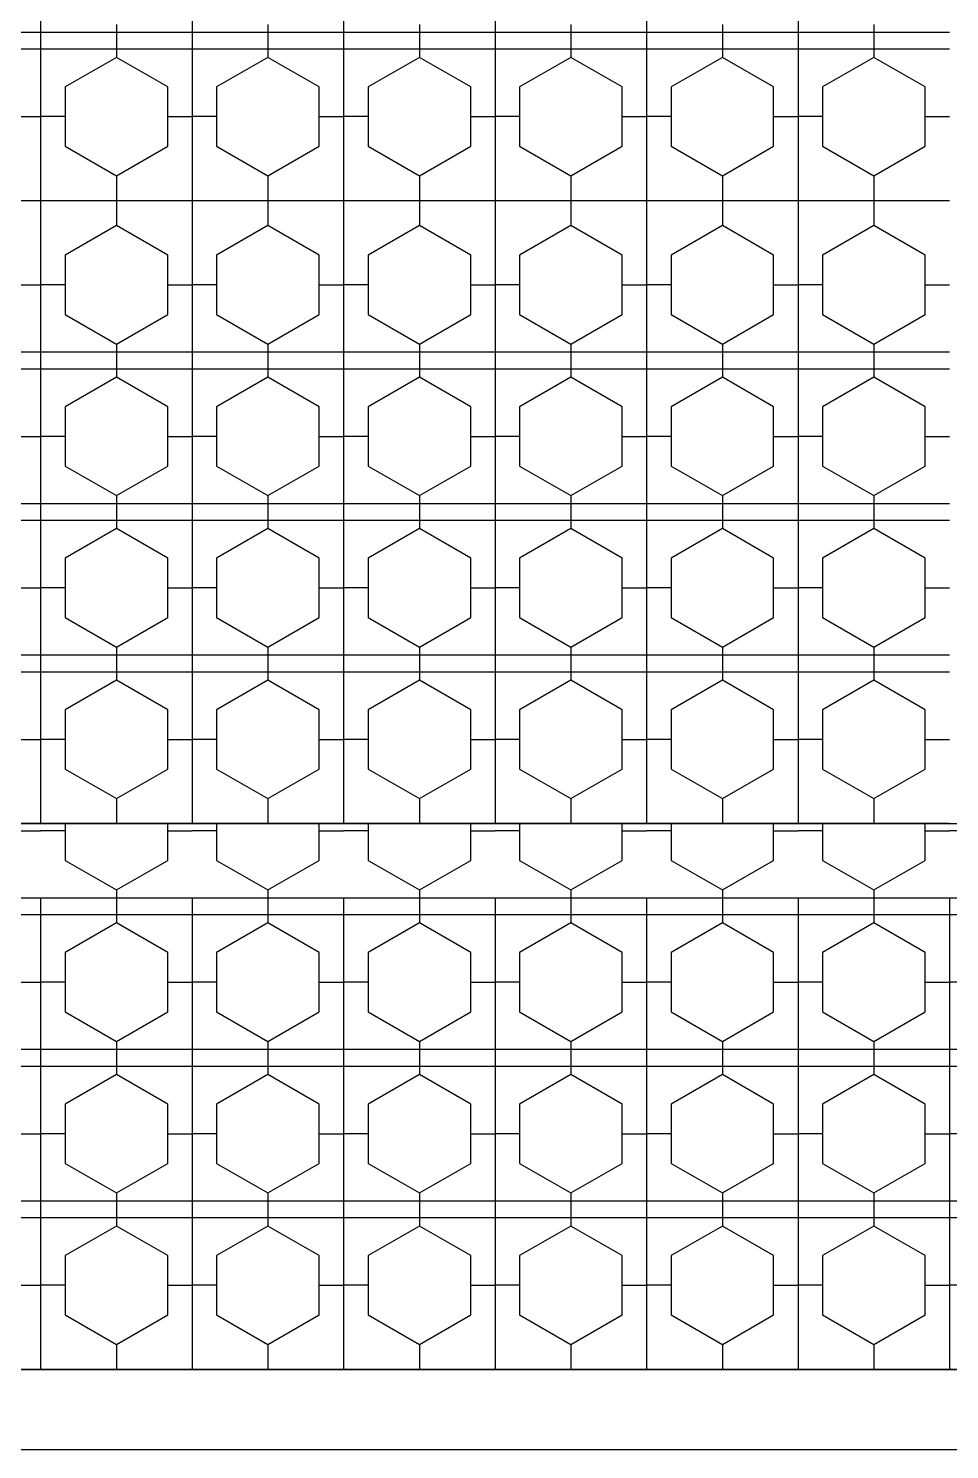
# Model space of a CAD drawing. Header units: metres. Extents: x -1744 to -758, y -4183 to -3914.
# Drawn here: x -841.11 to -838.484, y -4097.928 to -4093.877 of the extents above; entities that cross this region are included whole.
import ezdxf

# ---------------------------------------------------------------- set-up
doc = ezdxf.new("R2010")
doc.units = ezdxf.units.M
doc.layers.add('A-ID', color=11, linetype='Continuous')
doc.layers.add('WALL', color=7, linetype='Continuous')
doc.layers.add('by block', color=252, linetype='Continuous', lineweight=30)

# ---------------------------------------------------------------- blocks, each defined once
blk = doc.blocks.new('A$C1C9B1590')
at = {"layer": 'A-ID', "color": 250}
for p, q in [((764.4133, 89.5065), (764.4133, 89.0269)), ((764.4133, 89.5065), (764.4133, 89.0269)), ((764.8452, 89.5065), (764.8452, 89.0269)), ((764.8452, 89.5065), (764.8452, 89.0269)), ((765.277, 89.5065), (765.277, 89.0269)), ((765.277, 89.5065), (765.277, 89.0269)), ((765.7088, 89.5065), (765.7088, 89.0269)), ((765.7088, 89.5065), (765.7088, 89.0269)), ((766.1407, 89.5065), (766.1407, 89.0269)), ((766.1407, 89.5065), (766.1407, 89.0269)), ((766.5725, 89.5065), (766.5725, 89.0269)), ((766.5725, 89.5065), (766.5725, 89.0269)), ((764.4133, 89.0747), (763.9815, 89.0747)), ((764.8452, 89.0747), (764.4133, 89.0747)), ((764.4133, 89.0747), (764.4133, 88.5951)), ((764.4133, 89.0747), (764.4133, 88.5951)), ((764.6292, 89.0978), (764.6292, 89.0269)), ((764.6292, 89.0747), (764.6292, 89.0038)), ((765.277, 89.0747), (764.8452, 89.0747)), ((764.8452, 89.0747), (764.8452, 88.5951)), ((764.8452, 89.0747), (764.8452, 88.5951)), ((765.0611, 89.0978), (765.0611, 89.0269)), ((765.0611, 89.0747), (765.0611, 89.0038)), ((765.277, 89.0747), (765.277, 88.5951)), ((765.7088, 89.0747), (765.277, 89.0747)), ((765.277, 89.0747), (765.277, 88.5951)), ((765.4929, 89.0978), (765.4929, 89.0269)), ((765.4929, 89.0747), (765.4929, 89.0038)), ((765.7088, 89.0747), (765.7088, 88.5951)), ((766.1407, 89.0747), (765.7088, 89.0747)), ((765.7088, 89.0747), (765.7088, 88.5951)), ((765.9248, 89.0978), (765.9248, 89.0269)), ((765.9248, 89.0747), (765.9248, 89.0038)), ((766.5725, 89.0747), (766.1407, 89.0747)), ((766.1407, 89.0747), (766.1407, 88.5951)), ((766.1407, 89.0747), (766.1407, 88.5951)), ((766.3566, 89.0978), (766.3566, 89.0269)), ((766.3566, 89.0747), (766.3566, 89.0038)), ((766.5725, 89.0747), (766.5725, 88.5951)), ((766.5725, 89.0747), (766.5725, 88.5951)), ((767.0044, 89.0747), (766.5725, 89.0747)), ((766.7885, 89.0978), (766.7885, 89.0269)), ((766.7885, 89.0747), (766.7885, 89.0038)), ((764.4133, 89.0269), (763.9815, 89.0269)), ((764.8452, 89.0269), (764.4133, 89.0269)), ((764.6292, 89.0038), (764.483, 88.9193)), ((764.7755, 88.9193), (764.6292, 89.0038)), ((765.277, 89.0269), (764.8452, 89.0269)), ((765.0611, 89.0038), (764.9148, 88.9193)), ((765.2073, 88.9193), (765.0611, 89.0038)), ((765.7088, 89.0269), (765.277, 89.0269)), ((765.4929, 89.0038), (765.3466, 88.9193)), ((765.6392, 88.9193), (765.4929, 89.0038)), ((766.1407, 89.0269), (765.7088, 89.0269)), ((765.9248, 89.0038), (765.7785, 88.9193)), ((766.071, 88.9193), (765.9248, 89.0038)), ((766.5725, 89.0269), (766.1407, 89.0269)), ((766.3566, 89.0038), (766.2103, 88.9193)), ((766.5029, 88.9193), (766.3566, 89.0038)), ((767.0044, 89.0269), (766.5725, 89.0269)), ((766.7885, 89.0038), (766.6422, 88.9193)), ((766.9347, 88.9193), (766.7885, 89.0038)), ((764.483, 88.9193), (764.483, 88.7504)), ((764.7755, 88.7504), (764.7755, 88.9193)), ((764.9148, 88.9193), (764.9148, 88.7504)), ((765.2073, 88.7504), (765.2073, 88.9193)), ((765.3466, 88.9193), (765.3466, 88.7504)), ((765.6392, 88.7504), (765.6392, 88.9193)), ((765.7785, 88.9193), (765.7785, 88.7504)), ((766.071, 88.7504), (766.071, 88.9193)), ((766.2103, 88.9193), (766.2103, 88.7504)), ((766.5029, 88.7504), (766.5029, 88.9193)), ((766.6422, 88.9193), (766.6422, 88.7504)), ((766.9347, 88.7504), (766.9347, 88.9193)), ((764.3437, 88.8349), (764.4133, 88.8349)), ((764.483, 88.8349), (764.4133, 88.8349)), ((764.7755, 88.8349), (764.8452, 88.8349)), ((764.9148, 88.8349), (764.8452, 88.8349)), ((765.2073, 88.8349), (765.277, 88.8349)), ((765.3466, 88.8349), (765.277, 88.8349)), ((765.6392, 88.8349), (765.7088, 88.8349)), ((765.7785, 88.8349), (765.7088, 88.8349)), ((766.071, 88.8349), (766.1407, 88.8349)), ((766.2103, 88.8349), (766.1407, 88.8349)), ((766.5029, 88.8349), (766.5725, 88.8349)), ((766.6422, 88.8349), (766.5725, 88.8349)), ((766.9347, 88.8349), (767.0044, 88.8349)), ((764.483, 88.7504), (764.6292, 88.666)), ((764.6292, 88.666), (764.7755, 88.7504)), ((764.9148, 88.7504), (765.0611, 88.666)), ((765.0611, 88.666), (765.2073, 88.7504)), ((765.3466, 88.7504), (765.4929, 88.666)), ((765.4929, 88.666), (765.6392, 88.7504)), ((765.7785, 88.7504), (765.9248, 88.666)), ((765.9248, 88.666), (766.071, 88.7504)), ((766.2103, 88.7504), (766.3566, 88.666)), ((766.3566, 88.666), (766.5029, 88.7504)), ((766.6422, 88.7504), (766.7885, 88.666)), ((766.7885, 88.666), (766.9347, 88.7504)), ((764.6292, 88.666), (764.6292, 88.5951)), ((765.0611, 88.666), (765.0611, 88.5951)), ((765.4929, 88.666), (765.4929, 88.5951)), ((765.9248, 88.666), (765.9248, 88.5951)), ((766.3566, 88.666), (766.3566, 88.5951)), ((766.7885, 88.666), (766.7885, 88.5951)), ((764.4133, 88.5951), (763.9815, 88.5951)), ((764.4133, 88.5951), (763.9815, 88.5951)), ((764.4133, 88.5951), (764.4133, 88.1155)), ((764.8452, 88.5951), (764.4133, 88.5951)), ((764.4133, 88.5951), (764.4133, 88.1155)), ((764.8452, 88.5951), (764.4133, 88.5951)), ((764.6292, 88.5951), (764.6292, 88.5242)), ((765.277, 88.5951), (764.8452, 88.5951)), ((764.8452, 88.5951), (764.8452, 88.1155)), ((764.8452, 88.5951), (764.8452, 88.1155)), ((765.277, 88.5951), (764.8452, 88.5951)), ((765.0611, 88.5951), (765.0611, 88.5242)), ((765.277, 88.5951), (765.277, 88.1155)), ((765.7088, 88.5951), (765.277, 88.5951)), ((765.277, 88.5951), (765.277, 88.1155)), ((765.7088, 88.5951), (765.277, 88.5951)), ((765.4929, 88.5951), (765.4929, 88.5242)), ((765.7088, 88.5951), (765.7088, 88.1155)), ((765.7088, 88.5951), (765.7088, 88.1155)), ((766.1407, 88.5951), (765.7088, 88.5951)), ((766.1407, 88.5951), (765.7088, 88.5951)), ((765.9248, 88.5951), (765.9248, 88.5242)), ((766.1407, 88.5951), (766.1407, 88.1155)), ((766.5725, 88.5951), (766.1407, 88.5951)), ((766.1407, 88.5951), (766.1407, 88.1155)), ((766.5725, 88.5951), (766.1407, 88.5951)), ((766.3566, 88.5951), (766.3566, 88.5242)), ((767.0044, 88.5951), (766.5725, 88.5951)), ((766.5725, 88.5951), (766.5725, 88.1155)), ((766.5725, 88.5951), (766.5725, 88.1155)), ((767.0044, 88.5951), (766.5725, 88.5951)), ((766.7885, 88.5951), (766.7885, 88.5242)), ((764.6292, 88.5242), (764.483, 88.4398)), ((764.7755, 88.4398), (764.6292, 88.5242)), ((765.0611, 88.5242), (764.9148, 88.4398)), ((765.2073, 88.4398), (765.0611, 88.5242)), ((765.4929, 88.5242), (765.3466, 88.4398)), ((765.6392, 88.4398), (765.4929, 88.5242)), ((765.9248, 88.5242), (765.7785, 88.4398)), ((766.071, 88.4398), (765.9248, 88.5242)), ((766.3566, 88.5242), (766.2103, 88.4398)), ((766.5029, 88.4398), (766.3566, 88.5242)), ((766.7885, 88.5242), (766.6422, 88.4398)), ((766.9347, 88.4398), (766.7885, 88.5242)), ((764.483, 88.4398), (764.483, 88.2709)), ((764.7755, 88.2709), (764.7755, 88.4398)), ((764.9148, 88.4398), (764.9148, 88.2709)), ((765.2073, 88.2709), (765.2073, 88.4398)), ((765.3466, 88.4398), (765.3466, 88.2709)), ((765.6392, 88.2709), (765.6392, 88.4398)), ((765.7785, 88.4398), (765.7785, 88.2709)), ((766.071, 88.2709), (766.071, 88.4398)), ((766.2103, 88.4398), (766.2103, 88.2709)), ((766.5029, 88.2709), (766.5029, 88.4398)), ((766.6422, 88.4398), (766.6422, 88.2709)), ((766.9347, 88.2709), (766.9347, 88.4398)), ((764.3437, 88.3553), (764.4133, 88.3553)), ((764.483, 88.3553), (764.4133, 88.3553)), ((764.7755, 88.3553), (764.8452, 88.3553)), ((764.9148, 88.3553), (764.8452, 88.3553)), ((765.2073, 88.3553), (765.277, 88.3553)), ((765.3466, 88.3553), (765.277, 88.3553)), ((765.6392, 88.3553), (765.7088, 88.3553)), ((765.7785, 88.3553), (765.7088, 88.3553)), ((766.071, 88.3553), (766.1407, 88.3553)), ((766.2103, 88.3553), (766.1407, 88.3553)), ((766.5029, 88.3553), (766.5725, 88.3553)), ((766.6422, 88.3553), (766.5725, 88.3553)), ((766.9347, 88.3553), (767.0044, 88.3553)), ((764.483, 88.2709), (764.6292, 88.1864)), ((764.6292, 88.1864), (764.7755, 88.2709)), ((764.9148, 88.2709), (765.0611, 88.1864)), ((765.0611, 88.1864), (765.2073, 88.2709)), ((765.3466, 88.2709), (765.4929, 88.1864)), ((765.4929, 88.1864), (765.6392, 88.2709)), ((765.7785, 88.2709), (765.9248, 88.1864)), ((765.9248, 88.1864), (766.071, 88.2709)), ((766.2103, 88.2709), (766.3566, 88.1864)), ((766.3566, 88.1864), (766.5029, 88.2709)), ((766.6422, 88.2709), (766.7885, 88.1864)), ((766.7885, 88.1864), (766.9347, 88.2709)), ((764.6292, 88.1864), (764.6292, 88.1155)), ((765.0611, 88.1864), (765.0611, 88.1155)), ((765.4929, 88.1864), (765.4929, 88.1155)), ((765.9248, 88.1864), (765.9248, 88.1155)), ((766.3566, 88.1864), (766.3566, 88.1155)), ((766.7885, 88.1864), (766.7885, 88.1155)), ((764.4133, 88.1632), (763.9815, 88.1632)), ((764.4133, 88.1632), (764.4133, 87.6837)), ((764.4133, 88.1632), (764.4133, 87.6837)), ((764.8452, 88.1632), (764.4133, 88.1632)), ((764.6292, 88.1632), (764.6292, 88.0924)), ((764.8452, 88.1632), (764.8452, 87.6837)), ((764.8452, 88.1632), (764.8452, 87.6837)), ((765.277, 88.1632), (764.8452, 88.1632)), ((765.0611, 88.1632), (765.0611, 88.0924)), ((765.7088, 88.1632), (765.277, 88.1632)), ((765.277, 88.1632), (765.277, 87.6837)), ((765.277, 88.1632), (765.277, 87.6837)), ((765.4929, 88.1632), (765.4929, 88.0924)), ((766.1407, 88.1632), (765.7088, 88.1632)), ((765.7088, 88.1632), (765.7088, 87.6837)), ((765.7088, 88.1632), (765.7088, 87.6837)), ((765.9248, 88.1632), (765.9248, 88.0924)), ((766.5725, 88.1632), (766.1407, 88.1632)), ((766.1407, 88.1632), (766.1407, 87.6837)), ((766.1407, 88.1632), (766.1407, 87.6837)), ((766.3566, 88.1632), (766.3566, 88.0924)), ((766.5725, 88.1632), (766.5725, 87.6837)), ((767.0044, 88.1632), (766.5725, 88.1632)), ((766.5725, 88.1632), (766.5725, 87.6837)), ((766.7885, 88.1632), (766.7885, 88.0924)), ((764.4133, 88.1155), (763.9815, 88.1155)), ((764.8452, 88.1155), (764.4133, 88.1155)), ((765.277, 88.1155), (764.8452, 88.1155)), ((765.7088, 88.1155), (765.277, 88.1155)), ((766.1407, 88.1155), (765.7088, 88.1155)), ((766.5725, 88.1155), (766.1407, 88.1155)), ((767.0044, 88.1155), (766.5725, 88.1155)), ((764.6292, 88.0924), (764.483, 88.0079)), ((764.7755, 88.0079), (764.6292, 88.0924)), ((765.0611, 88.0924), (764.9148, 88.0079)), ((765.2073, 88.0079), (765.0611, 88.0924)), ((765.4929, 88.0924), (765.3466, 88.0079)), ((765.6392, 88.0079), (765.4929, 88.0924)), ((765.9248, 88.0924), (765.7785, 88.0079)), ((766.071, 88.0079), (765.9248, 88.0924)), ((766.3566, 88.0924), (766.2103, 88.0079)), ((766.5029, 88.0079), (766.3566, 88.0924)), ((766.7885, 88.0924), (766.6422, 88.0079)), ((766.9347, 88.0079), (766.7885, 88.0924)), ((764.483, 88.0079), (764.483, 87.839)), ((764.7755, 87.839), (764.7755, 88.0079)), ((764.9148, 88.0079), (764.9148, 87.839)), ((765.2073, 87.839), (765.2073, 88.0079)), ((765.3466, 88.0079), (765.3466, 87.839)), ((765.6392, 87.839), (765.6392, 88.0079)), ((765.7785, 88.0079), (765.7785, 87.839)), ((766.071, 87.839), (766.071, 88.0079)), ((766.2103, 88.0079), (766.2103, 87.839)), ((766.5029, 87.839), (766.5029, 88.0079)), ((766.6422, 88.0079), (766.6422, 87.839)), ((766.9347, 87.839), (766.9347, 88.0079)), ((764.3437, 87.9235), (764.4133, 87.9235)), ((764.483, 87.9235), (764.4133, 87.9235)), ((764.7755, 87.9235), (764.8452, 87.9235)), ((764.9148, 87.9235), (764.8452, 87.9235)), ((765.2073, 87.9235), (765.277, 87.9235)), ((765.3466, 87.9235), (765.277, 87.9235)), ((765.6392, 87.9235), (765.7088, 87.9235)), ((765.7785, 87.9235), (765.7088, 87.9235)), ((766.071, 87.9235), (766.1407, 87.9235)), ((766.2103, 87.9235), (766.1407, 87.9235)), ((766.5029, 87.9235), (766.5725, 87.9235)), ((766.6422, 87.9235), (766.5725, 87.9235)), ((766.9347, 87.9235), (767.0044, 87.9235)), ((764.483, 87.839), (764.6292, 87.7546)), ((764.6292, 87.7546), (764.7755, 87.839)), ((764.9148, 87.839), (765.0611, 87.7546)), ((765.0611, 87.7546), (765.2073, 87.839)), ((765.3466, 87.839), (765.4929, 87.7546)), ((765.4929, 87.7546), (765.6392, 87.839)), ((765.7785, 87.839), (765.9248, 87.7546)), ((765.9248, 87.7546), (766.071, 87.839)), ((766.2103, 87.839), (766.3566, 87.7546)), ((766.3566, 87.7546), (766.5029, 87.839)), ((766.6422, 87.839), (766.7885, 87.7546)), ((766.7885, 87.7546), (766.9347, 87.839)), ((764.6292, 87.7546), (764.6292, 87.6837)), ((765.0611, 87.7546), (765.0611, 87.6837)), ((765.4929, 87.7546), (765.4929, 87.6837)), ((765.9248, 87.7546), (765.9248, 87.6837)), ((766.3566, 87.7546), (766.3566, 87.6837)), ((766.7885, 87.7546), (766.7885, 87.6837)), ((764.4133, 87.7314), (763.9815, 87.7314)), ((764.4133, 87.7314), (764.4133, 87.2518)), ((764.8452, 87.7314), (764.4133, 87.7314)), ((764.4133, 87.7314), (764.4133, 87.2518)), ((764.6292, 87.7314), (764.6292, 87.6605)), ((764.8452, 87.7314), (764.8452, 87.2518)), ((765.277, 87.7314), (764.8452, 87.7314)), ((764.8452, 87.7314), (764.8452, 87.2518)), ((765.0611, 87.7314), (765.0611, 87.6605)), ((765.277, 87.7314), (765.277, 87.2518)), ((765.277, 87.7314), (765.277, 87.2518)), ((765.7088, 87.7314), (765.277, 87.7314)), ((765.4929, 87.7314), (765.4929, 87.6605)), ((765.7088, 87.7314), (765.7088, 87.2518)), ((765.7088, 87.7314), (765.7088, 87.2518)), ((766.1407, 87.7314), (765.7088, 87.7314)), ((765.9248, 87.7314), (765.9248, 87.6605)), ((766.5725, 87.7314), (766.1407, 87.7314)), ((766.1407, 87.7314), (766.1407, 87.2518)), ((766.1407, 87.7314), (766.1407, 87.2518)), ((766.3566, 87.7314), (766.3566, 87.6605)), ((766.5725, 87.7314), (766.5725, 87.2518)), ((767.0044, 87.7314), (766.5725, 87.7314)), ((766.5725, 87.7314), (766.5725, 87.2518)), ((766.7885, 87.7314), (766.7885, 87.6605)), ((764.4133, 87.6837), (763.9815, 87.6837)), ((764.8452, 87.6837), (764.4133, 87.6837)), ((764.6292, 87.6605), (764.483, 87.5761)), ((764.7755, 87.5761), (764.6292, 87.6605)), ((765.277, 87.6837), (764.8452, 87.6837)), ((765.0611, 87.6605), (764.9148, 87.5761)), ((765.2073, 87.5761), (765.0611, 87.6605)), ((765.7088, 87.6837), (765.277, 87.6837)), ((765.4929, 87.6605), (765.3466, 87.5761)), ((765.6392, 87.5761), (765.4929, 87.6605)), ((766.1407, 87.6837), (765.7088, 87.6837)), ((765.9248, 87.6605), (765.7785, 87.5761)), ((766.071, 87.5761), (765.9248, 87.6605)), ((766.5725, 87.6837), (766.1407, 87.6837)), ((766.3566, 87.6605), (766.2103, 87.5761)), ((766.5029, 87.5761), (766.3566, 87.6605)), ((767.0044, 87.6837), (766.5725, 87.6837)), ((766.7885, 87.6605), (766.6422, 87.5761)), ((766.9347, 87.5761), (766.7885, 87.6605)), ((764.483, 87.5761), (764.483, 87.4072)), ((764.7755, 87.4072), (764.7755, 87.5761)), ((764.9148, 87.5761), (764.9148, 87.4072)), ((765.2073, 87.4072), (765.2073, 87.5761)), ((765.3466, 87.5761), (765.3466, 87.4072)), ((765.6392, 87.4072), (765.6392, 87.5761)), ((765.7785, 87.5761), (765.7785, 87.4072)), ((766.071, 87.4072), (766.071, 87.5761)), ((766.2103, 87.5761), (766.2103, 87.4072)), ((766.5029, 87.4072), (766.5029, 87.5761)), ((766.6422, 87.5761), (766.6422, 87.4072)), ((766.9347, 87.4072), (766.9347, 87.5761)), ((764.3437, 87.4916), (764.4133, 87.4916)), ((764.483, 87.4916), (764.4133, 87.4916)), ((764.7755, 87.4916), (764.8452, 87.4916)), ((764.9148, 87.4916), (764.8452, 87.4916)), ((765.2073, 87.4916), (765.277, 87.4916)), ((765.3466, 87.4916), (765.277, 87.4916)), ((765.6392, 87.4916), (765.7088, 87.4916)), ((765.7785, 87.4916), (765.7088, 87.4916)), ((766.071, 87.4916), (766.1407, 87.4916)), ((766.2103, 87.4916), (766.1407, 87.4916)), ((766.5029, 87.4916), (766.5725, 87.4916)), ((766.6422, 87.4916), (766.5725, 87.4916)), ((766.9347, 87.4916), (767.0044, 87.4916)), ((764.483, 87.4072), (764.6292, 87.3227)), ((764.6292, 87.3227), (764.7755, 87.4072)), ((764.9148, 87.4072), (765.0611, 87.3227)), ((765.0611, 87.3227), (765.2073, 87.4072)), ((765.3466, 87.4072), (765.4929, 87.3227)), ((765.4929, 87.3227), (765.6392, 87.4072)), ((765.7785, 87.4072), (765.9248, 87.3227)), ((765.9248, 87.3227), (766.071, 87.4072)), ((766.2103, 87.4072), (766.3566, 87.3227)), ((766.3566, 87.3227), (766.5029, 87.4072)), ((766.6422, 87.4072), (766.7885, 87.3227)), ((766.7885, 87.3227), (766.9347, 87.4072)), ((764.4133, 87.2996), (763.9815, 87.2996)), ((764.4133, 87.2996), (764.4133, 86.82)), ((764.4133, 87.2996), (764.4133, 86.82)), ((764.8452, 87.2996), (764.4133, 87.2996)), ((764.6292, 87.3227), (764.6292, 87.2518)), ((764.6292, 87.2996), (764.6292, 87.2287)), ((764.8452, 87.2996), (764.8452, 86.82)), ((765.277, 87.2996), (764.8452, 87.2996)), ((764.8452, 87.2996), (764.8452, 86.82)), ((765.0611, 87.3227), (765.0611, 87.2518)), ((765.0611, 87.2996), (765.0611, 87.2287)), ((765.277, 87.2996), (765.277, 86.82)), ((765.7088, 87.2996), (765.277, 87.2996)), ((765.277, 87.2996), (765.277, 86.82)), ((765.4929, 87.3227), (765.4929, 87.2518)), ((765.4929, 87.2996), (765.4929, 87.2287)), ((766.1407, 87.2996), (765.7088, 87.2996)), ((765.7088, 87.2996), (765.7088, 86.82)), ((765.7088, 87.2996), (765.7088, 86.82)), ((765.9248, 87.3227), (765.9248, 87.2518)), ((765.9248, 87.2996), (765.9248, 87.2287)), ((766.5725, 87.2996), (766.1407, 87.2996)), ((766.1407, 87.2996), (766.1407, 86.82)), ((766.1407, 87.2996), (766.1407, 86.82)), ((766.3566, 87.3227), (766.3566, 87.2518)), ((766.3566, 87.2996), (766.3566, 87.2287)), ((766.5725, 87.2996), (766.5725, 86.82)), ((766.5725, 87.2996), (766.5725, 86.82)), ((767.0044, 87.2996), (766.5725, 87.2996)), ((766.7885, 87.3227), (766.7885, 87.2518)), ((766.7885, 87.2996), (766.7885, 87.2287)), ((764.4133, 87.2518), (763.9815, 87.2518)), ((764.8452, 87.2518), (764.4133, 87.2518)), ((765.277, 87.2518), (764.8452, 87.2518)), ((765.7088, 87.2518), (765.277, 87.2518)), ((766.1407, 87.2518), (765.7088, 87.2518)), ((766.5725, 87.2518), (766.1407, 87.2518)), ((767.0044, 87.2518), (766.5725, 87.2518)), ((764.6292, 87.2287), (764.483, 87.1442)), ((764.7755, 87.1442), (764.6292, 87.2287)), ((765.0611, 87.2287), (764.9148, 87.1442)), ((765.2073, 87.1442), (765.0611, 87.2287)), ((765.4929, 87.2287), (765.3466, 87.1442)), ((765.6392, 87.1442), (765.4929, 87.2287)), ((765.9248, 87.2287), (765.7785, 87.1442)), ((766.071, 87.1442), (765.9248, 87.2287)), ((766.3566, 87.2287), (766.2103, 87.1442)), ((766.5029, 87.1442), (766.3566, 87.2287)), ((766.7885, 87.2287), (766.6422, 87.1442)), ((766.9347, 87.1442), (766.7885, 87.2287)), ((764.483, 87.1442), (764.483, 86.9753)), ((764.7755, 86.9753), (764.7755, 87.1442)), ((764.9148, 87.1442), (764.9148, 86.9753)), ((765.2073, 86.9753), (765.2073, 87.1442)), ((765.3466, 87.1442), (765.3466, 86.9753)), ((765.6392, 86.9753), (765.6392, 87.1442)), ((765.7785, 87.1442), (765.7785, 86.9753)), ((766.071, 86.9753), (766.071, 87.1442)), ((766.2103, 87.1442), (766.2103, 86.9753)), ((766.5029, 86.9753), (766.5029, 87.1442)), ((766.6422, 87.1442), (766.6422, 86.9753)), ((766.9347, 86.9753), (766.9347, 87.1442)), ((764.3437, 87.0598), (764.4133, 87.0598)), ((764.483, 87.0598), (764.4133, 87.0598)), ((764.7755, 87.0598), (764.8452, 87.0598)), ((764.9148, 87.0598), (764.8452, 87.0598)), ((765.2073, 87.0598), (765.277, 87.0598)), ((765.3466, 87.0598), (765.277, 87.0598)), ((765.6392, 87.0598), (765.7088, 87.0598)), ((765.7785, 87.0598), (765.7088, 87.0598)), ((766.071, 87.0598), (766.1407, 87.0598)), ((766.2103, 87.0598), (766.1407, 87.0598)), ((766.5029, 87.0598), (766.5725, 87.0598)), ((766.6422, 87.0598), (766.5725, 87.0598)), ((766.9347, 87.0598), (767.0044, 87.0598)), ((764.483, 86.9753), (764.6292, 86.8909)), ((764.6292, 86.8909), (764.7755, 86.9753)), ((764.9148, 86.9753), (765.0611, 86.8909)), ((765.0611, 86.8909), (765.2073, 86.9753)), ((765.3466, 86.9753), (765.4929, 86.8909)), ((765.4929, 86.8909), (765.6392, 86.9753)), ((765.7785, 86.9753), (765.9248, 86.8909)), ((765.9248, 86.8909), (766.071, 86.9753)), ((766.2103, 86.9753), (766.3566, 86.8909)), ((766.3566, 86.8909), (766.5029, 86.9753)), ((766.6422, 86.9753), (766.7885, 86.8909)), ((766.7885, 86.8909), (766.9347, 86.9753)), ((764.6292, 86.8909), (764.6292, 86.82)), ((765.0611, 86.8909), (765.0611, 86.82)), ((765.4929, 86.8909), (765.4929, 86.82)), ((765.9248, 86.8909), (765.9248, 86.82)), ((766.3566, 86.8909), (766.3566, 86.82)), ((766.7885, 86.8909), (766.7885, 86.82)), ((764.4133, 86.82), (763.9815, 86.82)), ((764.8452, 86.82), (764.4133, 86.82)), ((764.483, 86.82), (764.483, 86.7151)), ((764.7755, 86.7151), (764.7755, 86.82)), ((765.277, 86.82), (764.8452, 86.82)), ((764.9148, 86.82), (764.9148, 86.7151)), ((765.2073, 86.7151), (765.2073, 86.82)), ((765.7088, 86.82), (765.277, 86.82)), ((765.3466, 86.82), (765.3466, 86.7151)), ((765.6392, 86.7151), (765.6392, 86.82)), ((766.1407, 86.82), (765.7088, 86.82)), ((765.7785, 86.82), (765.7785, 86.7151)), ((766.071, 86.7151), (766.071, 86.82)), ((766.5725, 86.82), (766.1407, 86.82)), ((766.2103, 86.82), (766.2103, 86.7151)), ((766.5029, 86.7151), (766.5029, 86.82)), ((767.0044, 86.82), (766.5725, 86.82)), ((766.6422, 86.82), (766.6422, 86.7151)), ((766.9347, 86.7151), (766.9347, 86.82)), ((764.3437, 86.7996), (764.4133, 86.7996)), ((764.483, 86.7996), (764.4133, 86.7996)), ((764.7755, 86.7996), (764.8452, 86.7996)), ((764.9148, 86.7996), (764.8452, 86.7996)), ((765.2073, 86.7996), (765.277, 86.7996)), ((765.3466, 86.7996), (765.277, 86.7996)), ((765.6392, 86.7996), (765.7088, 86.7996)), ((765.7785, 86.7996), (765.7088, 86.7996)), ((766.071, 86.7996), (766.1407, 86.7996)), ((766.2103, 86.7996), (766.1407, 86.7996)), ((766.5029, 86.7996), (766.5725, 86.7996)), ((766.6422, 86.7996), (766.5725, 86.7996)), ((766.9347, 86.7996), (767.0044, 86.7996)), ((767.074, 86.7996), (767.0044, 86.7996)), ((764.483, 86.7151), (764.6292, 86.6307)), ((764.6292, 86.6307), (764.7755, 86.7151)), ((764.9148, 86.7151), (765.0611, 86.6307)), ((765.0611, 86.6307), (765.2073, 86.7151)), ((765.3466, 86.7151), (765.4929, 86.6307)), ((765.4929, 86.6307), (765.6392, 86.7151)), ((765.7785, 86.7151), (765.9248, 86.6307)), ((765.9248, 86.6307), (766.071, 86.7151)), ((766.2103, 86.7151), (766.3566, 86.6307)), ((766.3566, 86.6307), (766.5029, 86.7151)), ((766.6422, 86.7151), (766.7885, 86.6307)), ((766.7885, 86.6307), (766.9347, 86.7151)), ((764.4133, 86.6075), (763.9815, 86.6075)), ((764.4133, 86.6075), (764.4133, 86.1279)), ((764.4133, 86.6075), (764.4133, 86.1279)), ((764.8452, 86.6075), (764.4133, 86.6075)), ((764.6292, 86.6307), (764.6292, 86.5598)), ((764.6292, 86.6075), (764.6292, 86.5366)), ((764.8452, 86.6075), (764.8452, 86.1279)), ((764.8452, 86.6075), (764.8452, 86.1279)), ((765.277, 86.6075), (764.8452, 86.6075)), ((765.0611, 86.6307), (765.0611, 86.5598)), ((765.0611, 86.6075), (765.0611, 86.5366)), ((765.7088, 86.6075), (765.277, 86.6075)), ((765.277, 86.6075), (765.277, 86.1279)), ((765.277, 86.6075), (765.277, 86.1279)), ((765.4929, 86.6307), (765.4929, 86.5598)), ((765.4929, 86.6075), (765.4929, 86.5366)), ((766.1407, 86.6075), (765.7088, 86.6075)), ((765.7088, 86.6075), (765.7088, 86.1279)), ((765.7088, 86.6075), (765.7088, 86.1279)), ((765.9248, 86.6307), (765.9248, 86.5598)), ((765.9248, 86.6075), (765.9248, 86.5366)), ((766.5725, 86.6075), (766.1407, 86.6075)), ((766.1407, 86.6075), (766.1407, 86.1279)), ((766.1407, 86.6075), (766.1407, 86.1279)), ((766.3566, 86.6307), (766.3566, 86.5598)), ((766.3566, 86.6075), (766.3566, 86.5366)), ((766.5725, 86.6075), (766.5725, 86.1279)), ((767.0044, 86.6075), (766.5725, 86.6075)), ((766.5725, 86.6075), (766.5725, 86.1279)), ((766.7885, 86.6307), (766.7885, 86.5598)), ((766.7885, 86.6075), (766.7885, 86.5366)), ((767.0044, 86.6075), (767.0044, 86.1279)), ((767.0044, 86.6075), (767.0044, 86.1279)), ((767.4362, 86.6075), (767.0044, 86.6075)), ((764.4133, 86.5598), (763.9815, 86.5598)), ((764.8452, 86.5598), (764.4133, 86.5598)), ((764.6292, 86.5366), (764.483, 86.4522)), ((764.7755, 86.4522), (764.6292, 86.5366)), ((765.277, 86.5598), (764.8452, 86.5598)), ((765.0611, 86.5366), (764.9148, 86.4522)), ((765.2073, 86.4522), (765.0611, 86.5366)), ((765.7088, 86.5598), (765.277, 86.5598)), ((765.4929, 86.5366), (765.3466, 86.4522)), ((765.6392, 86.4522), (765.4929, 86.5366)), ((766.1407, 86.5598), (765.7088, 86.5598)), ((765.9248, 86.5366), (765.7785, 86.4522)), ((766.071, 86.4522), (765.9248, 86.5366)), ((766.5725, 86.5598), (766.1407, 86.5598)), ((766.3566, 86.5366), (766.2103, 86.4522)), ((766.5029, 86.4522), (766.3566, 86.5366)), ((767.0044, 86.5598), (766.5725, 86.5598)), ((766.7885, 86.5366), (766.6422, 86.4522)), ((766.9347, 86.4522), (766.7885, 86.5366)), ((767.4362, 86.5598), (767.0044, 86.5598)), ((764.483, 86.4522), (764.483, 86.2833)), ((764.7755, 86.2833), (764.7755, 86.4522)), ((764.9148, 86.4522), (764.9148, 86.2833)), ((765.2073, 86.2833), (765.2073, 86.4522)), ((765.3466, 86.4522), (765.3466, 86.2833)), ((765.6392, 86.2833), (765.6392, 86.4522)), ((765.7785, 86.4522), (765.7785, 86.2833)), ((766.071, 86.2833), (766.071, 86.4522)), ((766.2103, 86.4522), (766.2103, 86.2833)), ((766.5029, 86.2833), (766.5029, 86.4522)), ((766.6422, 86.4522), (766.6422, 86.2833)), ((766.9347, 86.2833), (766.9347, 86.4522)), ((764.3437, 86.3677), (764.4133, 86.3677)), ((764.483, 86.3677), (764.4133, 86.3677)), ((764.7755, 86.3677), (764.8452, 86.3677)), ((764.9148, 86.3677), (764.8452, 86.3677)), ((765.2073, 86.3677), (765.277, 86.3677)), ((765.3466, 86.3677), (765.277, 86.3677)), ((765.6392, 86.3677), (765.7088, 86.3677)), ((765.7785, 86.3677), (765.7088, 86.3677)), ((766.071, 86.3677), (766.1407, 86.3677)), ((766.2103, 86.3677), (766.1407, 86.3677)), ((766.5029, 86.3677), (766.5725, 86.3677)), ((766.6422, 86.3677), (766.5725, 86.3677)), ((766.9347, 86.3677), (767.0044, 86.3677)), ((767.074, 86.3677), (767.0044, 86.3677)), ((764.483, 86.2833), (764.6292, 86.1988)), ((764.6292, 86.1988), (764.7755, 86.2833)), ((764.9148, 86.2833), (765.0611, 86.1988)), ((765.0611, 86.1988), (765.2073, 86.2833)), ((765.3466, 86.2833), (765.4929, 86.1988)), ((765.4929, 86.1988), (765.6392, 86.2833)), ((765.7785, 86.2833), (765.9248, 86.1988)), ((765.9248, 86.1988), (766.071, 86.2833)), ((766.2103, 86.2833), (766.3566, 86.1988)), ((766.3566, 86.1988), (766.5029, 86.2833)), ((766.6422, 86.2833), (766.7885, 86.1988)), ((766.7885, 86.1988), (766.9347, 86.2833)), ((764.6292, 86.1988), (764.6292, 86.1279)), ((765.0611, 86.1988), (765.0611, 86.1279)), ((765.4929, 86.1988), (765.4929, 86.1279)), ((765.9248, 86.1988), (765.9248, 86.1279)), ((766.3566, 86.1988), (766.3566, 86.1279)), ((766.7885, 86.1988), (766.7885, 86.1279)), ((764.4133, 86.1757), (763.9815, 86.1757)), ((764.4133, 86.1757), (764.4133, 85.6961)), ((764.8452, 86.1757), (764.4133, 86.1757)), ((764.4133, 86.1757), (764.4133, 85.6961)), ((764.6292, 86.1757), (764.6292, 86.1048)), ((764.8452, 86.1757), (764.8452, 85.6961)), ((765.277, 86.1757), (764.8452, 86.1757)), ((764.8452, 86.1757), (764.8452, 85.6961)), ((765.0611, 86.1757), (765.0611, 86.1048)), ((765.277, 86.1757), (765.277, 85.6961)), ((765.277, 86.1757), (765.277, 85.6961)), ((765.7088, 86.1757), (765.277, 86.1757)), ((765.4929, 86.1757), (765.4929, 86.1048)), ((765.7088, 86.1757), (765.7088, 85.6961)), ((765.7088, 86.1757), (765.7088, 85.6961)), ((766.1407, 86.1757), (765.7088, 86.1757)), ((765.9248, 86.1757), (765.9248, 86.1048)), ((766.5725, 86.1757), (766.1407, 86.1757)), ((766.1407, 86.1757), (766.1407, 85.6961)), ((766.1407, 86.1757), (766.1407, 85.6961)), ((766.3566, 86.1757), (766.3566, 86.1048)), ((766.5725, 86.1757), (766.5725, 85.6961)), ((767.0044, 86.1757), (766.5725, 86.1757)), ((766.5725, 86.1757), (766.5725, 85.6961)), ((766.7885, 86.1757), (766.7885, 86.1048)), ((767.0044, 86.1757), (767.0044, 85.6961)), ((767.4362, 86.1757), (767.0044, 86.1757)), ((767.0044, 86.1757), (767.0044, 85.6961)), ((764.4133, 86.1279), (763.9815, 86.1279)), ((764.8452, 86.1279), (764.4133, 86.1279)), ((765.277, 86.1279), (764.8452, 86.1279)), ((765.7088, 86.1279), (765.277, 86.1279)), ((766.1407, 86.1279), (765.7088, 86.1279)), ((766.5725, 86.1279), (766.1407, 86.1279)), ((767.0044, 86.1279), (766.5725, 86.1279)), ((767.4362, 86.1279), (767.0044, 86.1279)), ((764.6292, 86.1048), (764.483, 86.0203)), ((764.7755, 86.0203), (764.6292, 86.1048)), ((765.0611, 86.1048), (764.9148, 86.0203)), ((765.2073, 86.0203), (765.0611, 86.1048)), ((765.4929, 86.1048), (765.3466, 86.0203)), ((765.6392, 86.0203), (765.4929, 86.1048)), ((765.9248, 86.1048), (765.7785, 86.0203)), ((766.071, 86.0203), (765.9248, 86.1048)), ((766.3566, 86.1048), (766.2103, 86.0203)), ((766.5029, 86.0203), (766.3566, 86.1048)), ((766.7885, 86.1048), (766.6422, 86.0203)), ((766.9347, 86.0203), (766.7885, 86.1048)), ((764.483, 86.0203), (764.483, 85.8514)), ((764.7755, 85.8514), (764.7755, 86.0203)), ((764.9148, 86.0203), (764.9148, 85.8514)), ((765.2073, 85.8514), (765.2073, 86.0203)), ((765.3466, 86.0203), (765.3466, 85.8514)), ((765.6392, 85.8514), (765.6392, 86.0203)), ((765.7785, 86.0203), (765.7785, 85.8514)), ((766.071, 85.8514), (766.071, 86.0203)), ((766.2103, 86.0203), (766.2103, 85.8514)), ((766.5029, 85.8514), (766.5029, 86.0203)), ((766.6422, 86.0203), (766.6422, 85.8514)), ((766.9347, 85.8514), (766.9347, 86.0203)), ((764.3437, 85.9359), (764.4133, 85.9359)), ((764.483, 85.9359), (764.4133, 85.9359)), ((764.7755, 85.9359), (764.8452, 85.9359)), ((764.9148, 85.9359), (764.8452, 85.9359)), ((765.2073, 85.9359), (765.277, 85.9359)), ((765.3466, 85.9359), (765.277, 85.9359)), ((765.6392, 85.9359), (765.7088, 85.9359)), ((765.7785, 85.9359), (765.7088, 85.9359)), ((766.071, 85.9359), (766.1407, 85.9359)), ((766.2103, 85.9359), (766.1407, 85.9359)), ((766.5029, 85.9359), (766.5725, 85.9359)), ((766.6422, 85.9359), (766.5725, 85.9359)), ((766.9347, 85.9359), (767.0044, 85.9359)), ((767.074, 85.9359), (767.0044, 85.9359)), ((764.483, 85.8514), (764.6292, 85.767)), ((764.6292, 85.767), (764.7755, 85.8514)), ((764.9148, 85.8514), (765.0611, 85.767)), ((765.0611, 85.767), (765.2073, 85.8514)), ((765.3466, 85.8514), (765.4929, 85.767)), ((765.4929, 85.767), (765.6392, 85.8514)), ((765.7785, 85.8514), (765.9248, 85.767)), ((765.9248, 85.767), (766.071, 85.8514)), ((766.2103, 85.8514), (766.3566, 85.767)), ((766.3566, 85.767), (766.5029, 85.8514)), ((766.6422, 85.8514), (766.7885, 85.767)), ((766.7885, 85.767), (766.9347, 85.8514)), ((764.6292, 85.767), (764.6292, 85.6961)), ((765.0611, 85.767), (765.0611, 85.6961)), ((765.4929, 85.767), (765.4929, 85.6961)), ((765.9248, 85.767), (765.9248, 85.6961)), ((766.3566, 85.767), (766.3566, 85.6961)), ((766.7885, 85.767), (766.7885, 85.6961)), ((764.4133, 85.7438), (763.9815, 85.7438)), ((764.4133, 85.7438), (764.4133, 85.2643)), ((764.4133, 85.7438), (764.4133, 85.2643)), ((764.8452, 85.7438), (764.4133, 85.7438)), ((764.6292, 85.7438), (764.6292, 85.6729)), ((764.8452, 85.7438), (764.8452, 85.2643)), ((765.277, 85.7438), (764.8452, 85.7438)), ((764.8452, 85.7438), (764.8452, 85.2643)), ((765.0611, 85.7438), (765.0611, 85.6729)), ((765.277, 85.7438), (765.277, 85.2643)), ((765.7088, 85.7438), (765.277, 85.7438)), ((765.277, 85.7438), (765.277, 85.2643)), ((765.4929, 85.7438), (765.4929, 85.6729)), ((766.1407, 85.7438), (765.7088, 85.7438)), ((765.7088, 85.7438), (765.7088, 85.2643)), ((765.7088, 85.7438), (765.7088, 85.2643)), ((765.9248, 85.7438), (765.9248, 85.6729)), ((766.5725, 85.7438), (766.1407, 85.7438)), ((766.1407, 85.7438), (766.1407, 85.2643)), ((766.1407, 85.7438), (766.1407, 85.2643)), ((766.3566, 85.7438), (766.3566, 85.6729)), ((766.5725, 85.7438), (766.5725, 85.2643)), ((766.5725, 85.7438), (766.5725, 85.2643)), ((767.0044, 85.7438), (766.5725, 85.7438)), ((766.7885, 85.7438), (766.7885, 85.6729)), ((767.4362, 85.7438), (767.0044, 85.7438)), ((767.0044, 85.7438), (767.0044, 85.2643)), ((767.0044, 85.7438), (767.0044, 85.2643)), ((764.4133, 85.6961), (763.9815, 85.6961)), ((764.8452, 85.6961), (764.4133, 85.6961)), ((764.6292, 85.6729), (764.483, 85.5885)), ((764.7755, 85.5885), (764.6292, 85.6729)), ((765.277, 85.6961), (764.8452, 85.6961)), ((765.0611, 85.6729), (764.9148, 85.5885)), ((765.2073, 85.5885), (765.0611, 85.6729)), ((765.7088, 85.6961), (765.277, 85.6961)), ((765.4929, 85.6729), (765.3466, 85.5885)), ((765.6392, 85.5885), (765.4929, 85.6729)), ((766.1407, 85.6961), (765.7088, 85.6961)), ((765.9248, 85.6729), (765.7785, 85.5885)), ((766.071, 85.5885), (765.9248, 85.6729)), ((766.5725, 85.6961), (766.1407, 85.6961)), ((766.3566, 85.6729), (766.2103, 85.5885)), ((766.5029, 85.5885), (766.3566, 85.6729)), ((767.0044, 85.6961), (766.5725, 85.6961)), ((766.7885, 85.6729), (766.6422, 85.5885)), ((766.9347, 85.5885), (766.7885, 85.6729)), ((767.4362, 85.6961), (767.0044, 85.6961)), ((764.483, 85.5885), (764.483, 85.4196)), ((764.7755, 85.4196), (764.7755, 85.5885)), ((764.9148, 85.5885), (764.9148, 85.4196)), ((765.2073, 85.4196), (765.2073, 85.5885)), ((765.3466, 85.5885), (765.3466, 85.4196)), ((765.6392, 85.4196), (765.6392, 85.5885)), ((765.7785, 85.5885), (765.7785, 85.4196)), ((766.071, 85.4196), (766.071, 85.5885)), ((766.2103, 85.5885), (766.2103, 85.4196)), ((766.5029, 85.4196), (766.5029, 85.5885)), ((766.6422, 85.5885), (766.6422, 85.4196)), ((766.9347, 85.4196), (766.9347, 85.5885)), ((764.3437, 85.504), (764.4133, 85.504)), ((764.483, 85.504), (764.4133, 85.504)), ((764.7755, 85.504), (764.8452, 85.504)), ((764.9148, 85.504), (764.8452, 85.504)), ((765.2073, 85.504), (765.277, 85.504)), ((765.3466, 85.504), (765.277, 85.504)), ((765.6392, 85.504), (765.7088, 85.504)), ((765.7785, 85.504), (765.7088, 85.504)), ((766.071, 85.504), (766.1407, 85.504)), ((766.2103, 85.504), (766.1407, 85.504)), ((766.5029, 85.504), (766.5725, 85.504)), ((766.6422, 85.504), (766.5725, 85.504)), ((766.9347, 85.504), (767.0044, 85.504)), ((767.074, 85.504), (767.0044, 85.504)), ((764.483, 85.4196), (764.6292, 85.3351)), ((764.6292, 85.3351), (764.7755, 85.4196)), ((764.9148, 85.4196), (765.0611, 85.3351)), ((765.0611, 85.3351), (765.2073, 85.4196)), ((765.3466, 85.4196), (765.4929, 85.3351)), ((765.4929, 85.3351), (765.6392, 85.4196)), ((765.7785, 85.4196), (765.9248, 85.3351)), ((765.9248, 85.3351), (766.071, 85.4196)), ((766.2103, 85.4196), (766.3566, 85.3351)), ((766.3566, 85.3351), (766.5029, 85.4196)), ((766.6422, 85.4196), (766.7885, 85.3351)), ((766.7885, 85.3351), (766.9347, 85.4196)), ((764.6292, 85.3351), (764.6292, 85.2643)), ((765.0611, 85.3351), (765.0611, 85.2643)), ((765.4929, 85.3351), (765.4929, 85.2643)), ((765.9248, 85.3351), (765.9248, 85.2643)), ((766.3566, 85.3351), (766.3566, 85.2643)), ((766.7885, 85.3351), (766.7885, 85.2643)), ((764.4133, 85.2643), (763.9815, 85.2643)), ((764.8452, 85.2643), (764.4133, 85.2643)), ((765.277, 85.2643), (764.8452, 85.2643)), ((765.7088, 85.2643), (765.277, 85.2643)), ((766.1407, 85.2643), (765.7088, 85.2643)), ((766.5725, 85.2643), (766.1407, 85.2643)), ((767.0044, 85.2643), (766.5725, 85.2643)), ((767.4362, 85.2643), (767.0044, 85.2643))]:
    blk.add_line(p, q, dxfattribs=at)
at = {"layer": 'by block', "color": 250}
for p, q in [((761.8222, 86.82), (772.1854, 86.82)), ((761.8222, 85.2643), (772.1854, 85.2643))]:
    blk.add_line(p, q, dxfattribs=at)
at = {"layer": 'by block'}
blk.add_line((761.5936, 85.0357), (772.414, 85.0357), dxfattribs=at)

msp = doc.modelspace()

# ---------------------------------------------------------------- block references
at = {"layer": 'WALL'}
msp.add_blockref('A$C1C9B1590', (-1605.48862, -4182.96317), dxfattribs=at)

doc.saveas('drawing.dxf')
